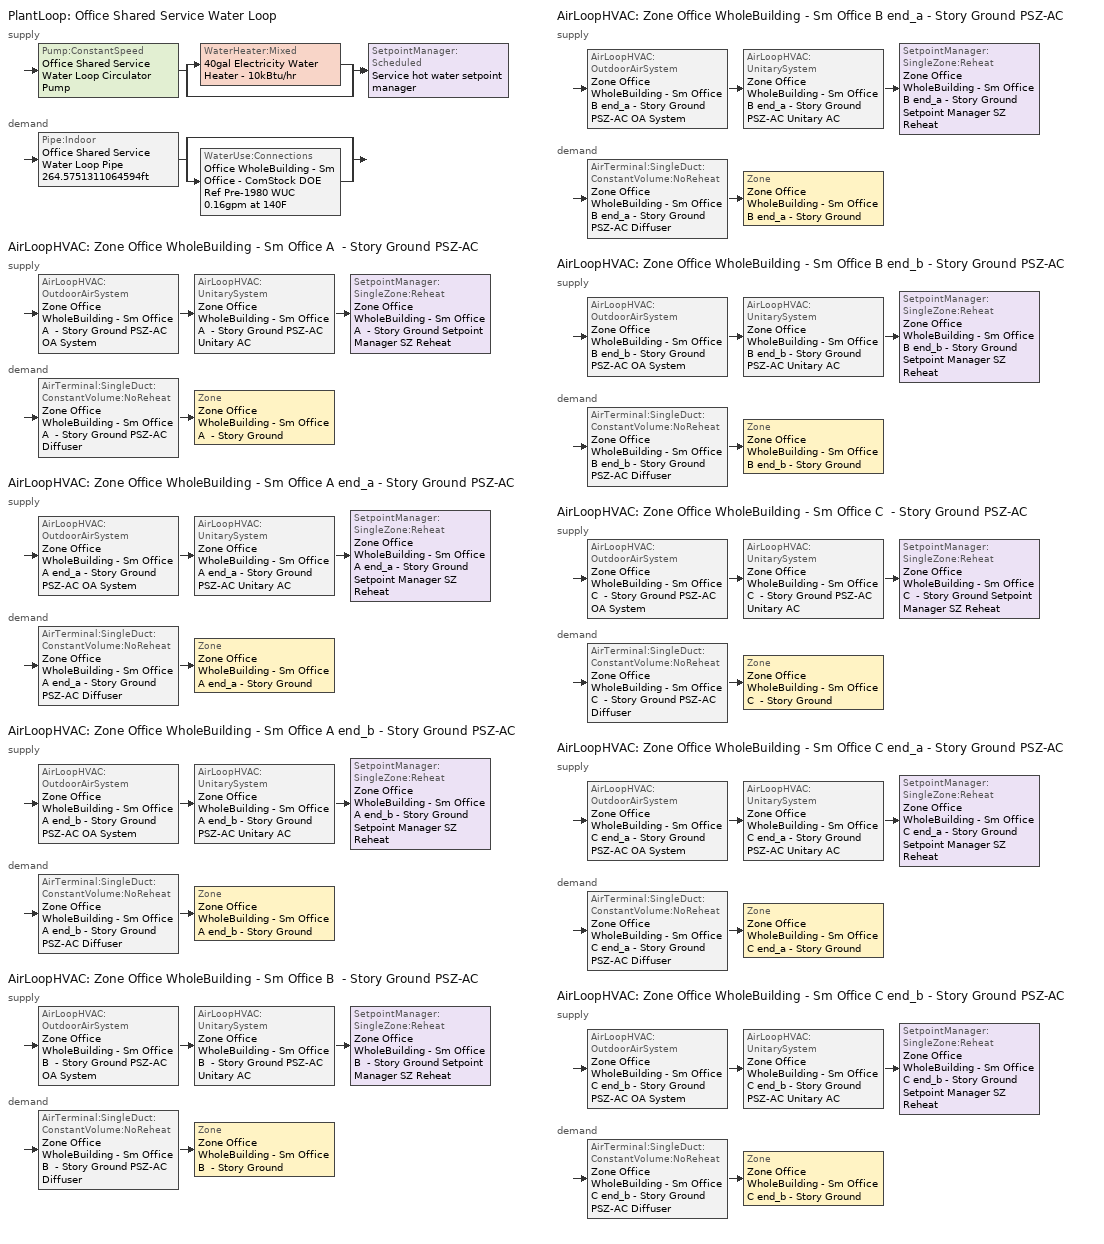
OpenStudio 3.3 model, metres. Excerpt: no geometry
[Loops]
PlantLoop 'Office Shared Service Water Loop'
 supply: Pump:ConstantSpeed 'Office Shared Service Water Loop Circulator Pump' > split
  | WaterHeater:Mixed '40gal Electricity Water Heater - 10kBtu/hr'
  | bypass
  join > SetpointManager:Scheduled 'Service hot water setpoint manager'
 demand: Pipe:Indoor 'Office Shared Service Water Loop Pipe 264.5751311064594ft' > split
  | bypass
  | WaterUse:Connections 'Office WholeBuilding - Sm Office - ComStock DOE Ref Pre-1980 WUC 0.16gpm at 140F'
AirLoopHVAC 'Zone Office WholeBuilding - Sm Office A  - Story Ground PSZ-AC'
 supply: AirLoopHVAC:OutdoorAirSystem 'Zone Office WholeBuilding - Sm Office A  - Story Ground PSZ-AC OA System' > AirLoopHVAC:UnitarySystem 'Zone Office WholeBuilding - Sm Office A  - Story Ground PSZ-AC Unitary AC' > SetpointManager:SingleZone:Reheat 'Zone Office WholeBuilding - Sm Office A  - Story Ground Setpoint Manager SZ Reheat'
 demand: AirTerminal:SingleDuct:ConstantVolume:NoReheat 'Zone Office WholeBuilding - Sm Office A  - Story Ground PSZ-AC Diffuser' > Zone 'Zone Office WholeBuilding - Sm Office A  - Story Ground'
AirLoopHVAC 'Zone Office WholeBuilding - Sm Office A end_a - Story Ground PSZ-AC'
 supply: AirLoopHVAC:OutdoorAirSystem 'Zone Office WholeBuilding - Sm Office A end_a - Story Ground PSZ-AC OA System' > AirLoopHVAC:UnitarySystem 'Zone Office WholeBuilding - Sm Office A end_a - Story Ground PSZ-AC Unitary AC' > SetpointManager:SingleZone:Reheat 'Zone Office WholeBuilding - Sm Office A end_a - Story Ground Setpoint Manager SZ Reheat'
 demand: AirTerminal:SingleDuct:ConstantVolume:NoReheat 'Zone Office WholeBuilding - Sm Office A end_a - Story Ground PSZ-AC Diffuser' > Zone 'Zone Office WholeBuilding - Sm Office A end_a - Story Ground'
AirLoopHVAC 'Zone Office WholeBuilding - Sm Office A end_b - Story Ground PSZ-AC'
 supply: AirLoopHVAC:OutdoorAirSystem 'Zone Office WholeBuilding - Sm Office A end_b - Story Ground PSZ-AC OA System' > AirLoopHVAC:UnitarySystem 'Zone Office WholeBuilding - Sm Office A end_b - Story Ground PSZ-AC Unitary AC' > SetpointManager:SingleZone:Reheat 'Zone Office WholeBuilding - Sm Office A end_b - Story Ground Setpoint Manager SZ Reheat'
 demand: AirTerminal:SingleDuct:ConstantVolume:NoReheat 'Zone Office WholeBuilding - Sm Office A end_b - Story Ground PSZ-AC Diffuser' > Zone 'Zone Office WholeBuilding - Sm Office A end_b - Story Ground'
AirLoopHVAC 'Zone Office WholeBuilding - Sm Office B  - Story Ground PSZ-AC'
 supply: AirLoopHVAC:OutdoorAirSystem 'Zone Office WholeBuilding - Sm Office B  - Story Ground PSZ-AC OA System' > AirLoopHVAC:UnitarySystem 'Zone Office WholeBuilding - Sm Office B  - Story Ground PSZ-AC Unitary AC' > SetpointManager:SingleZone:Reheat 'Zone Office WholeBuilding - Sm Office B  - Story Ground Setpoint Manager SZ Reheat'
 demand: AirTerminal:SingleDuct:ConstantVolume:NoReheat 'Zone Office WholeBuilding - Sm Office B  - Story Ground PSZ-AC Diffuser' > Zone 'Zone Office WholeBuilding - Sm Office B  - Story Ground'
AirLoopHVAC 'Zone Office WholeBuilding - Sm Office B end_a - Story Ground PSZ-AC'
 supply: AirLoopHVAC:OutdoorAirSystem 'Zone Office WholeBuilding - Sm Office B end_a - Story Ground PSZ-AC OA System' > AirLoopHVAC:UnitarySystem 'Zone Office WholeBuilding - Sm Office B end_a - Story Ground PSZ-AC Unitary AC' > SetpointManager:SingleZone:Reheat 'Zone Office WholeBuilding - Sm Office B end_a - Story Ground Setpoint Manager SZ Reheat'
 demand: AirTerminal:SingleDuct:ConstantVolume:NoReheat 'Zone Office WholeBuilding - Sm Office B end_a - Story Ground PSZ-AC Diffuser' > Zone 'Zone Office WholeBuilding - Sm Office B end_a - Story Ground'
AirLoopHVAC 'Zone Office WholeBuilding - Sm Office B end_b - Story Ground PSZ-AC'
 supply: AirLoopHVAC:OutdoorAirSystem 'Zone Office WholeBuilding - Sm Office B end_b - Story Ground PSZ-AC OA System' > AirLoopHVAC:UnitarySystem 'Zone Office WholeBuilding - Sm Office B end_b - Story Ground PSZ-AC Unitary AC' > SetpointManager:SingleZone:Reheat 'Zone Office WholeBuilding - Sm Office B end_b - Story Ground Setpoint Manager SZ Reheat'
 demand: AirTerminal:SingleDuct:ConstantVolume:NoReheat 'Zone Office WholeBuilding - Sm Office B end_b - Story Ground PSZ-AC Diffuser' > Zone 'Zone Office WholeBuilding - Sm Office B end_b - Story Ground'
AirLoopHVAC 'Zone Office WholeBuilding - Sm Office C  - Story Ground PSZ-AC'
 supply: AirLoopHVAC:OutdoorAirSystem 'Zone Office WholeBuilding - Sm Office C  - Story Ground PSZ-AC OA System' > AirLoopHVAC:UnitarySystem 'Zone Office WholeBuilding - Sm Office C  - Story Ground PSZ-AC Unitary AC' > SetpointManager:SingleZone:Reheat 'Zone Office WholeBuilding - Sm Office C  - Story Ground Setpoint Manager SZ Reheat'
 demand: AirTerminal:SingleDuct:ConstantVolume:NoReheat 'Zone Office WholeBuilding - Sm Office C  - Story Ground PSZ-AC Diffuser' > Zone 'Zone Office WholeBuilding - Sm Office C  - Story Ground'
AirLoopHVAC 'Zone Office WholeBuilding - Sm Office C end_a - Story Ground PSZ-AC'
 supply: AirLoopHVAC:OutdoorAirSystem 'Zone Office WholeBuilding - Sm Office C end_a - Story Ground PSZ-AC OA System' > AirLoopHVAC:UnitarySystem 'Zone Office WholeBuilding - Sm Office C end_a - Story Ground PSZ-AC Unitary AC' > SetpointManager:SingleZone:Reheat 'Zone Office WholeBuilding - Sm Office C end_a - Story Ground Setpoint Manager SZ Reheat'
 demand: AirTerminal:SingleDuct:ConstantVolume:NoReheat 'Zone Office WholeBuilding - Sm Office C end_a - Story Ground PSZ-AC Diffuser' > Zone 'Zone Office WholeBuilding - Sm Office C end_a - Story Ground'
AirLoopHVAC 'Zone Office WholeBuilding - Sm Office C end_b - Story Ground PSZ-AC'
 supply: AirLoopHVAC:OutdoorAirSystem 'Zone Office WholeBuilding - Sm Office C end_b - Story Ground PSZ-AC OA System' > AirLoopHVAC:UnitarySystem 'Zone Office WholeBuilding - Sm Office C end_b - Story Ground PSZ-AC Unitary AC' > SetpointManager:SingleZone:Reheat 'Zone Office WholeBuilding - Sm Office C end_b - Story Ground Setpoint Manager SZ Reheat'
 demand: AirTerminal:SingleDuct:ConstantVolume:NoReheat 'Zone Office WholeBuilding - Sm Office C end_b - Story Ground PSZ-AC Diffuser' > Zone 'Zone Office WholeBuilding - Sm Office C end_b - Story Ground'
[SizingPeriod:DesignDay] Barometric Pressure {Pa}=100118; Sky Clearness=0; Rain Indicator=No; Snow Indicator=No; Day of Month=21; Daylight Saving Time Indicator=No; Humidity Condition Type=Wetbulb; Dry-Bulb Temperature Range Modifier Type=DefaultMultipliers
Name | Maximum Dry-Bulb Temperature {C} | Daily Dry-Bulb Temperature Range {deltaC} | Wind Speed {m/s} | Wind Direction {deg} | Month | Day Type | Wetbulb or DewPoint at Maximum Dry-Bulb {C} | Solar Model Indicator | ASHRAE Clear Sky Optical Depth for Beam Irradiance | ASHRAE Clear Sky Optical Depth for Diffuse Irradiance
Memphis Intl Arpt Ann Htg 99.6% Condns DB 1 | -7.4 | 0 | 4.2 | 0 | 1 | WinterDesignDay | -7.4 | ASHRAEClearSky
Memphis Intl Arpt Ann Htg Wind 99% Condns WS=>MCDB 1 | 10 | 0 | 9.2 | 0 | 1 | WinterDesignDay | 10 | ASHRAEClearSky
Memphis Intl Arpt April .4% Condns DB=>MCWB 1 | 30.4 | 10.5 | 3.7 | 240 | 4 | SummerDesignDay | 20.3 | ASHRAETau | 0.369 | 2.362
Memphis Intl Arpt April .4% Condns WB=>MCDB 1 | 27.2 | 10.5 | 3.7 | 240 | 4 | SummerDesignDay | 22.4 | ASHRAETau | 0.369 | 2.362
Memphis Intl Arpt August .4% Condns DB=>MCWB 1 | 38.1 | 9.8 | 3.7 | 240 | 8 | SummerDesignDay | 24.5 | ASHRAETau | 0.422 | 2.266
Memphis Intl Arpt August .4% Condns WB=>MCDB 1 | 34.1 | 9.8 | 3.7 | 240 | 8 | SummerDesignDay | 27.4 | ASHRAETau | 0.422 | 2.266
Memphis Intl Arpt December .4% Condns DB=>MCWB 1 | 21.7 | 8.8 | 3.7 | 240 | 12 | SummerDesignDay | 18.2 | ASHRAETau | 0.337 | 2.583
Memphis Intl Arpt December .4% Condns WB=>MCDB 1 | 21.2 | 8.8 | 3.7 | 240 | 12 | SummerDesignDay | 19.2 | ASHRAETau | 0.337 | 2.583
Memphis Intl Arpt February .4% Condns DB=>MCWB 1 | 23 | 9.5 | 3.7 | 240 | 2 | SummerDesignDay | 17 | ASHRAETau | 0.328 | 2.573
Memphis Intl Arpt February .4% Condns WB=>MCDB 1 | 21.7 | 9.5 | 3.7 | 240 | 2 | SummerDesignDay | 19.1 | ASHRAETau | 0.328 | 2.573
Memphis Intl Arpt January .4% Condns DB=>MCWB 1 | 21.7 | 8.9 | 3.7 | 240 | 1 | SummerDesignDay | 17.7 | ASHRAETau | 0.333 | 2.596
Memphis Intl Arpt January .4% Condns WB=>MCDB 1 | 20.9 | 8.9 | 3.7 | 240 | 1 | SummerDesignDay | 18.6 | ASHRAETau | 0.333 | 2.596
Memphis Intl Arpt July .4% Condns DB=>MCWB 1 | 36.9 | 9.3 | 3.7 | 240 | 7 | SummerDesignDay | 25.4 | ASHRAETau | 0.433 | 2.2
Memphis Intl Arpt July .4% Condns WB=>MCDB 1 | 34 | 9.3 | 3.7 | 240 | 7 | SummerDesignDay | 27.3 | ASHRAETau | 0.433 | 2.2
Memphis Intl Arpt June .4% Condns DB=>MCWB 1 | 36 | 9.7 | 3.7 | 240 | 6 | SummerDesignDay | 24.8 | ASHRAETau | 0.413 | 2.221
Memphis Intl Arpt June .4% Condns WB=>MCDB 1 | 32.3 | 9.7 | 3.7 | 240 | 6 | SummerDesignDay | 26.6 | ASHRAETau | 0.413 | 2.221
Memphis Intl Arpt March .4% Condns DB=>MCWB 1 | 27.1 | 10.3 | 3.7 | 240 | 3 | SummerDesignDay | 17.8 | ASHRAETau | 0.357 | 2.434
Memphis Intl Arpt March .4% Condns WB=>MCDB 1 | 24.2 | 10.3 | 3.7 | 240 | 3 | SummerDesignDay | 20.2 | ASHRAETau | 0.357 | 2.434
Memphis Intl Arpt May .4% Condns DB=>MCWB 1 | 32.6 | 9.8 | 3.7 | 240 | 5 | SummerDesignDay | 23.2 | ASHRAETau | 0.377 | 2.33
Memphis Intl Arpt May .4% Condns WB=>MCDB 1 | 30.3 | 9.8 | 3.7 | 240 | 5 | SummerDesignDay | 25.1 | ASHRAETau | 0.377 | 2.33
Memphis Intl Arpt November .4% Condns DB=>MCWB 1 | 26.3 | 9.8 | 3.7 | 240 | 11 | SummerDesignDay | 18.2 | ASHRAETau | 0.338 | 2.582
Memphis Intl Arpt November .4% Condns WB=>MCDB 1 | 23.2 | 9.8 | 3.7 | 240 | 11 | SummerDesignDay | 20.6 | ASHRAETau | 0.338 | 2.582
Memphis Intl Arpt October .4% Condns DB=>MCWB 1 | 31.3 | 10.9 | 3.7 | 240 | 10 | SummerDesignDay | 21.6 | ASHRAETau | 0.357 | 2.494
Memphis Intl Arpt October .4% Condns WB=>MCDB 1 | 28.3 | 10.9 | 3.7 | 240 | 10 | SummerDesignDay | 24 | ASHRAETau | 0.357 | 2.494
Memphis Intl Arpt September .4% Condns DB=>MCWB 1 | 35.9 | 10.3 | 3.7 | 240 | 9 | SummerDesignDay | 23.1 | ASHRAETau | 0.384 | 2.418
Memphis Intl Arpt September .4% Condns WB=>MCDB 1 | 31.5 | 10.3 | 3.7 | 240 | 9 | SummerDesignDay | 25.7 | ASHRAETau | 0.384 | 2.418
[Construction]
Copper pipe 0.75in type L with 0.5in fiberglass batt: Fiberglass batt 0.5in, Copper pipe 0.75in type L
[Material] Roughness=Smooth; Thermal Absorptance=0.9; Solar Absorptance=0.7; Visible Absorptance=0.7
Name | Thickness {m} | Conductivity {W/m-K} | Density {kg/m3} | Specific Heat {J/kg-K}
Copper pipe 0.75in type L | 0.001143 | 386 | 8906.27 | 385.1856
Fiberglass batt 0.5in | 0.0127 | 0.0663448 | 11.2129 | 837.36
[Sizing:Zone] Zone Cooling Design Supply Air Temperature Input Method=SupplyAirTemperature; Zone Cooling Design Supply Air Temperature {C}=12.7778; Zone Cooling Design Supply Air Temperature Difference {deltaC}=11.11; Zone Heating Design Supply Air Temperature Input Method=SupplyAirTemperature; Zone Heating Design Supply Air Temperature {C}=50; Zone Heating Design Supply Air Temperature Difference {deltaC}=11.11; Zone Cooling Design Supply Air Humidity Ratio {kg-H2O/kg-air}=0.0085; Zone Heating Design Supply Air Humidity Ratio {kg-H2O/kg-air}=0.008; Cooling Design Air Flow Method=DesignDay; Heating Design Air Flow Method=DesignDay; Account for Dedicated Outdoor Air System=No; Dedicated Outdoor Air System Control Strategy=NeutralSupplyAir; Dedicated Outdoor Air Low Setpoint Temperature for Design {C}=autosize; Dedicated Outdoor Air High Setpoint Temperature for Design {C}=autosize
Zone Office WholeBuilding - Sm Office A end_a - Story Ground; Zone Office WholeBuilding - Sm Office B end_a - Story Ground; Zone Office WholeBuilding - Sm Office C end_a - Story Ground; Zone Office WholeBuilding - Sm Office A  - Story Ground; Zone Office WholeBuilding - Sm Office B  - Story Ground; Zone Office WholeBuilding - Sm Office C  - Story Ground; Zone Office WholeBuilding - Sm Office A end_b - Story Ground; Zone Office WholeBuilding - Sm Office B end_b - Story Ground; Zone Office WholeBuilding - Sm Office C end_b - Story Ground
[Zone equipment]
Zone Office WholeBuilding - Sm Office A end_a - Story Ground: Zone Office WholeBuilding - Sm Office A end_a - Story Ground PSZ-AC Diffuser
Zone Office WholeBuilding - Sm Office B end_a - Story Ground: Zone Office WholeBuilding - Sm Office B end_a - Story Ground PSZ-AC Diffuser
Zone Office WholeBuilding - Sm Office C end_a - Story Ground: Zone Office WholeBuilding - Sm Office C end_a - Story Ground PSZ-AC Diffuser
Zone Office WholeBuilding - Sm Office A  - Story Ground: Zone Office WholeBuilding - Sm Office A  - Story Ground PSZ-AC Diffuser
Zone Office WholeBuilding - Sm Office B  - Story Ground: Zone Office WholeBuilding - Sm Office B  - Story Ground PSZ-AC Diffuser
Zone Office WholeBuilding - Sm Office C  - Story Ground: Zone Office WholeBuilding - Sm Office C  - Story Ground PSZ-AC Diffuser
Zone Office WholeBuilding - Sm Office A end_b - Story Ground: Zone Office WholeBuilding - Sm Office A end_b - Story Ground PSZ-AC Diffuser
Zone Office WholeBuilding - Sm Office B end_b - Story Ground: Zone Office WholeBuilding - Sm Office B end_b - Story Ground PSZ-AC Diffuser
Zone Office WholeBuilding - Sm Office C end_b - Story Ground: Zone Office WholeBuilding - Sm Office C end_b - Story Ground PSZ-AC Diffuser
[WaterUse:Connections]
Office WholeBuilding - Sm Office - ComStock DOE Ref Pre-1980 WUC 0.16gpm at 140F: Water Use Equipment Name 1=Office WholeBuilding - Sm Office - ComStock DOE Ref Pre-1980 Service Water Use 0.16gpm at 140F
[WaterUse:Equipment:Definition]
Office WholeBuilding - Sm Office - ComStock DOE Ref Pre-1980 Service Water Use Def 0.16gpm: Peak Flow Rate {m3/s}=1.00334e-05; Target Temperature Schedule=Mixed Water At Faucet Temp - 140F; Sensible Fraction Schedule=Fraction Sensible - 0.2; Latent Fraction Schedule=Fraction Latent - 0.05
[WaterUse:Equipment]
Office WholeBuilding - Sm Office - ComStock DOE Ref Pre-1980 Service Water Use 0.16gpm at 140F: Water Use Equipment Definition=Office WholeBuilding - Sm Office - ComStock DOE Ref Pre-1980 Service Water Use Def 0.16gpm; Flow Rate Fraction Schedule=OfficeSmall BLDG_SWH_SCH
[PlantLoop]
Office Shared Service Water Loop: Glycol Concentration=0; Maximum Loop Temperature {C}=60; Minimum Loop Temperature {C}=10; Plant Loop Volume {m3}=Autocalculate; Load Distribution Scheme=Optimal
[Sizing:Plant]
Office Shared Service Water Loop: Loop Type=Heating; Design Loop Exit Temperature {C}=60; Loop Design Temperature Difference {deltaC}=5; Sizing Option=NonCoincident; Zone Timesteps in Averaging Window=1; Coincident Sizing Factor Mode=None
[SetpointManager:Scheduled]
Service hot water setpoint manager: Control Variable=Temperature; Schedule=Service Water Loop Temp - 140F; Setpoint Node or NodeList=Office Shared Service Water Loop Supply Outlet Node
[Pump:ConstantSpeed]
Office Shared Service Water Loop Circulator Pump: Rated Flow Rate {m3/s}=autosize; Rated Pump Head {Pa}=29890.7; Rated Power Consumption {W}=autosize; Motor Efficiency=0.3; Fraction of Motor Inefficiencies to Fluid Stream=0; Pump Control Type=Intermittent; Design Power Sizing Method=PowerPerFlowPerPressure; Design Electric Power per Unit Flow Rate {W/(m3/s)}=348701.1; Design Shaft Power per Unit Flow Rate per Unit Head {W-s/m3-Pa}=1.28205
[WaterHeater:Mixed]
40gal Electricity Water Heater - 10kBtu/hr: Tank Volume {m3}=0.151416; Setpoint Temperature Schedule=Service Water Loop Temp - 140F; Deadband Temperature Difference {deltaC}=2; Maximum Temperature Limit {C}=60; Heater Control Type=Cycle; Heater Maximum Capacity {W}=2936.3; Heater Fuel Type=Electricity; Heater Thermal Efficiency=1; Off Cycle Parasitic Fuel Consumption Rate {W}=0; Off Cycle Parasitic Fuel Type=Electricity; Off Cycle Parasitic Heat Fraction to Tank=0.8; On Cycle Parasitic Fuel Consumption Rate {W}=0; On Cycle Parasitic Fuel Type=Electricity; Ambient Temperature Indicator=Schedule; Ambient Temperature Schedule=Water Heater Ambient Temp Schedule - 70.0f; Off Cycle Loss Coefficient to Ambient Temperature {W/K}=1.053; On Cycle Loss Coefficient to Ambient Temperature {W/K}=1.053; Use Side Effectiveness=1; Source Side Effectiveness=1; Use Side Design Flow Rate {m3/s}=autosize; Source Side Design Flow Rate {m3/s}=autosize; Indirect Water Heating Recovery Time {hr}=1.5; Source Side Flow Control Mode=IndirectHeatPrimarySetpoint
[WaterHeater:Sizing]
40gal Electricity Water Heater - 10kBtu/hr: Design Mode=PeakDraw; Time Storage Can Meet Peak Draw {hr}=0.538503; Time for Tank Recovery {hr}=0; Nominal Tank Volume for Autosizing Plant Connections {m3}=1
[Pipe:Indoor]
Office Shared Service Water Loop Pipe 264.5751311064594ft: Construction=Copper pipe 0.75in type L with 0.5in fiberglass batt; Environment Type=Schedule; Ambient Temperature Schedule=Office Shared Service Water Loop Piping Air Temp - 70F; Ambient Air Velocity Schedule=Office Shared Service Water Loop Piping Air Velocity - 0.67mph; Pipe Inside Diameter {m}=0.019939; Pipe Length {m}=80.6425
[AirLoopHVAC] Availability Schedule=Always On Discrete; Design Supply Air Flow Rate {m3/s}=AutoSize; Design Return Air Flow Fraction of Supply Air Flow=1
Zone Office WholeBuilding - Sm Office A  - Story Ground PSZ-AC; Zone Office WholeBuilding - Sm Office A end_a - Story Ground PSZ-AC; Zone Office WholeBuilding - Sm Office A end_b - Story Ground PSZ-AC; Zone Office WholeBuilding - Sm Office B  - Story Ground PSZ-AC; Zone Office WholeBuilding - Sm Office B end_a - Story Ground PSZ-AC; Zone Office WholeBuilding - Sm Office B end_b - Story Ground PSZ-AC; Zone Office WholeBuilding - Sm Office C  - Story Ground PSZ-AC; Zone Office WholeBuilding - Sm Office C end_a - Story Ground PSZ-AC; Zone Office WholeBuilding - Sm Office C end_b - Story Ground PSZ-AC
[Sizing:System] Type of Load to Size On=Sensible; Design Outdoor Air Flow Rate {m3/s}=Autosize; Central Heating Maximum System Air Flow Ratio=1; Preheat Design Temperature {C}=7.22222; Preheat Design Humidity Ratio {kg-H2O/kg-Air}=0.008; Precool Design Temperature {C}=12.7778; Precool Design Humidity Ratio {kg-H2O/kg-Air}=0.008; Central Cooling Design Supply Air Temperature {C}=12.7778; Central Heating Design Supply Air Temperature {C}=50; Sizing Option=Coincident; 100% Outdoor Air in Cooling=No; 100% Outdoor Air in Heating=No; Central Cooling Design Supply Air Humidity Ratio {kg-H2O/kg-Air}=0.0085; Central Heating Design Supply Air Humidity Ratio {kg-H2O/kg-Air}=0.008; Cooling Design Air Flow Method=DesignDay; Cooling Design Air Flow Rate {m3/s}=0; Heating Design Air Flow Method=DesignDay; Heating Design Air Flow Rate {m3/s}=0; System Outdoor Air Method=ZoneSum; Zone Maximum Outdoor Air Fraction=1; Cooling Supply Air Flow Rate Per Floor Area {m3/s-m2}=0.00996765; Cooling Fraction of Autosized Cooling Supply Air Flow Rate=1; Cooling Supply Air Flow Rate Per Unit Cooling Capacity {m3/s-W}=3.94755e-05; Heating Supply Air Flow Rate Per Floor Area {m3/s-m2}=0.00996765; Heating Fraction of Autosized Heating Supply Air Flow Rate=1; Heating Fraction of Autosized Cooling Supply Air Flow Rate=1; Heating Supply Air Flow Rate Per Unit Heating Capacity {m3/s-W}=3.15882e-05; Cooling Design Capacity Method=CoolingDesignCapacity; Cooling Design Capacity {W}=autosize; Cooling Design Capacity Per Floor Area {W/m2}=234.7; Fraction of Autosized Cooling Design Capacity=1; Heating Design Capacity Method=HeatingDesignCapacity; Heating Design Capacity {W}=autosize; Heating Design Capacity Per Floor Area {W/m2}=157; Fraction of Autosized Heating Design Capacity=1; Central Cooling Capacity Control Method=OnOff
Zone Office WholeBuilding - Sm Office A  - Story Ground PSZ-AC; Zone Office WholeBuilding - Sm Office A end_a - Story Ground PSZ-AC; Zone Office WholeBuilding - Sm Office A end_b - Story Ground PSZ-AC; Zone Office WholeBuilding - Sm Office B  - Story Ground PSZ-AC; Zone Office WholeBuilding - Sm Office B end_a - Story Ground PSZ-AC; Zone Office WholeBuilding - Sm Office B end_b - Story Ground PSZ-AC; Zone Office WholeBuilding - Sm Office C  - Story Ground PSZ-AC; Zone Office WholeBuilding - Sm Office C end_a - Story Ground PSZ-AC; Zone Office WholeBuilding - Sm Office C end_b - Story Ground PSZ-AC
[SetpointManager:SingleZone:Reheat] Minimum Supply Air Temperature {C}=12.7778; Maximum Supply Air Temperature {C}=50
Name | Control Zone | Setpoint Node or NodeList
Zone Office WholeBuilding - Sm Office A  - Story Ground Setpoint Manager SZ Reheat | Zone Office WholeBuilding - Sm Office A  - Story Ground | Zone Office WholeBuilding - Sm Office A  - Story Ground PSZ-AC Supply Outlet Node
Zone Office WholeBuilding - Sm Office A end_a - Story Ground Setpoint Manager SZ Reheat | Zone Office WholeBuilding - Sm Office A end_a - Story Ground | Zone Office WholeBuilding - Sm Office A end_a - Story Ground PSZ-AC Supply Outlet Node
Zone Office WholeBuilding - Sm Office A end_b - Story Ground Setpoint Manager SZ Reheat | Zone Office WholeBuilding - Sm Office A end_b - Story Ground | Zone Office WholeBuilding - Sm Office A end_b - Story Ground PSZ-AC Supply Outlet Node
Zone Office WholeBuilding - Sm Office B  - Story Ground Setpoint Manager SZ Reheat | Zone Office WholeBuilding - Sm Office B  - Story Ground | Zone Office WholeBuilding - Sm Office B  - Story Ground PSZ-AC Supply Outlet Node
Zone Office WholeBuilding - Sm Office B end_a - Story Ground Setpoint Manager SZ Reheat | Zone Office WholeBuilding - Sm Office B end_a - Story Ground | Zone Office WholeBuilding - Sm Office B end_a - Story Ground PSZ-AC Supply Outlet Node
Zone Office WholeBuilding - Sm Office B end_b - Story Ground Setpoint Manager SZ Reheat | Zone Office WholeBuilding - Sm Office B end_b - Story Ground | Zone Office WholeBuilding - Sm Office B end_b - Story Ground PSZ-AC Supply Outlet Node
Zone Office WholeBuilding - Sm Office C  - Story Ground Setpoint Manager SZ Reheat | Zone Office WholeBuilding - Sm Office C  - Story Ground | Zone Office WholeBuilding - Sm Office C  - Story Ground PSZ-AC Supply Outlet Node
Zone Office WholeBuilding - Sm Office C end_a - Story Ground Setpoint Manager SZ Reheat | Zone Office WholeBuilding - Sm Office C end_a - Story Ground | Zone Office WholeBuilding - Sm Office C end_a - Story Ground PSZ-AC Supply Outlet Node
Zone Office WholeBuilding - Sm Office C end_b - Story Ground Setpoint Manager SZ Reheat | Zone Office WholeBuilding - Sm Office C end_b - Story Ground | Zone Office WholeBuilding - Sm Office C end_b - Story Ground PSZ-AC Supply Outlet Node
[Coil:Heating:Gas] Availability Schedule=Always On Discrete; Gas Burner Efficiency=0.8; Nominal Capacity {W}=AutoSize; Parasitic Electric Load {W}=0; Parasitic Gas Load {W}=0
Zone Office WholeBuilding - Sm Office A  - Story Ground PSZ-AC Gas Htg Coil; Zone Office WholeBuilding - Sm Office A end_a - Story Ground PSZ-AC Gas Htg Coil; Zone Office WholeBuilding - Sm Office A end_b - Story Ground PSZ-AC Gas Htg Coil; Zone Office WholeBuilding - Sm Office B  - Story Ground PSZ-AC Gas Htg Coil; Zone Office WholeBuilding - Sm Office B end_a - Story Ground PSZ-AC Gas Htg Coil; Zone Office WholeBuilding - Sm Office B end_b - Story Ground PSZ-AC Gas Htg Coil; Zone Office WholeBuilding - Sm Office C  - Story Ground PSZ-AC Gas Htg Coil; Zone Office WholeBuilding - Sm Office C end_a - Story Ground PSZ-AC Gas Htg Coil; Zone Office WholeBuilding - Sm Office C end_b - Story Ground PSZ-AC Gas Htg Coil
[Coil:Heating:Electric] Availability Schedule=Always Off Discrete; Efficiency=1; Nominal Capacity {W}=0
Zone Office WholeBuilding - Sm Office A  - Story Ground PSZ-AC No Heat; Zone Office WholeBuilding - Sm Office A end_a - Story Ground PSZ-AC No Heat; Zone Office WholeBuilding - Sm Office A end_b - Story Ground PSZ-AC No Heat; Zone Office WholeBuilding - Sm Office B  - Story Ground PSZ-AC No Heat; Zone Office WholeBuilding - Sm Office B end_a - Story Ground PSZ-AC No Heat; Zone Office WholeBuilding - Sm Office B end_b - Story Ground PSZ-AC No Heat; Zone Office WholeBuilding - Sm Office C  - Story Ground PSZ-AC No Heat; Zone Office WholeBuilding - Sm Office C end_a - Story Ground PSZ-AC No Heat; Zone Office WholeBuilding - Sm Office C end_b - Story Ground PSZ-AC No Heat
[Coil:Cooling:DX:SingleSpeed] Availability Schedule=Always On Discrete; Rated Total Cooling Capacity {W}=autosize; Rated Sensible Heat Ratio=autosize; Rated COP {W/W}=3; Rated Air Flow Rate {m3/s}=autosize; Rated Evaporator Fan Power Per Volume Flow Rate {W/(m3/s)}=773.3; Minimum Outdoor Dry-Bulb Temperature for Compressor Operation {C}=-25; Condenser Type=AirCooled; Evaporative Condenser Effectiveness=0; Evaporative Condenser Air Flow Rate {m3/s}=Autosize; Evaporative Condenser Pump Rated Power Consumption {W}=Autosize; Crankcase Heater Capacity {W}=0; Maximum Outdoor Dry-Bulb Temperature for Crankcase Heater Operation {C}=0; Basin Heater Capacity {W/K}=0; Basin Heater Setpoint Temperature {C}=10
Name | Total Cooling Capacity Function of Temperature Curve | Total Cooling Capacity Function of Flow Fraction Curve | Energy Input Ratio Function of Temperature Curve | Energy Input Ratio Function of Flow Fraction Curve | Part Load Fraction Correlation Curve
Zone Office WholeBuilding - Sm Office A  - Story Ground PSZ-AC 1spd DX AC Clg Coil | Curve Biquadratic 3 | Curve Quadratic 4 | Curve Biquadratic 4 | Curve Quadratic 5 | Curve Quadratic 6
Zone Office WholeBuilding - Sm Office A end_a - Story Ground PSZ-AC 1spd DX AC Clg Coil | Curve Biquadratic 7 | Curve Quadratic 10 | Curve Biquadratic 8 | Curve Quadratic 11 | Curve Quadratic 12
Zone Office WholeBuilding - Sm Office A end_b - Story Ground PSZ-AC 1spd DX AC Clg Coil | Curve Biquadratic 11 | Curve Quadratic 16 | Curve Biquadratic 12 | Curve Quadratic 17 | Curve Quadratic 18
Zone Office WholeBuilding - Sm Office B  - Story Ground PSZ-AC 1spd DX AC Clg Coil | Curve Biquadratic 15 | Curve Quadratic 22 | Curve Biquadratic 16 | Curve Quadratic 23 | Curve Quadratic 24
Zone Office WholeBuilding - Sm Office B end_a - Story Ground PSZ-AC 1spd DX AC Clg Coil | Curve Biquadratic 19 | Curve Quadratic 28 | Curve Biquadratic 20 | Curve Quadratic 29 | Curve Quadratic 30
Zone Office WholeBuilding - Sm Office B end_b - Story Ground PSZ-AC 1spd DX AC Clg Coil | Curve Biquadratic 23 | Curve Quadratic 34 | Curve Biquadratic 24 | Curve Quadratic 35 | Curve Quadratic 36
Zone Office WholeBuilding - Sm Office C  - Story Ground PSZ-AC 1spd DX AC Clg Coil | Curve Biquadratic 27 | Curve Quadratic 40 | Curve Biquadratic 28 | Curve Quadratic 41 | Curve Quadratic 42
Zone Office WholeBuilding - Sm Office C end_a - Story Ground PSZ-AC 1spd DX AC Clg Coil | Curve Biquadratic 31 | Curve Quadratic 46 | Curve Biquadratic 32 | Curve Quadratic 47 | Curve Quadratic 48
Zone Office WholeBuilding - Sm Office C end_b - Story Ground PSZ-AC 1spd DX AC Clg Coil | Curve Biquadratic 35 | Curve Quadratic 52 | Curve Biquadratic 36 | Curve Quadratic 53 | Curve Quadratic 54
[Fan:OnOff] Availability Schedule=Always On Discrete; Fan Total Efficiency=0.54; Pressure Rise {Pa}=622.722; Maximum Flow Rate {m3/s}=autosize; Motor Efficiency=0.9; Motor In Airstream Fraction=1
Name | Fan Power Ratio Function of Speed Ratio Curve | Fan Efficiency Ratio Function of Speed Ratio Curve
Zone Office WholeBuilding - Sm Office A  - Story Ground PSZ-AC Fan | Fan On Off Power Curve | Fan On Off Efficiency Curve
Zone Office WholeBuilding - Sm Office A end_a - Story Ground PSZ-AC Fan | Fan On Off Power Curve 1 | Fan On Off Efficiency Curve 1
Zone Office WholeBuilding - Sm Office A end_b - Story Ground PSZ-AC Fan | Fan On Off Power Curve 2 | Fan On Off Efficiency Curve 2
Zone Office WholeBuilding - Sm Office B  - Story Ground PSZ-AC Fan | Fan On Off Power Curve 3 | Fan On Off Efficiency Curve 3
Zone Office WholeBuilding - Sm Office B end_a - Story Ground PSZ-AC Fan | Fan On Off Power Curve 4 | Fan On Off Efficiency Curve 4
Zone Office WholeBuilding - Sm Office B end_b - Story Ground PSZ-AC Fan | Fan On Off Power Curve 5 | Fan On Off Efficiency Curve 5
Zone Office WholeBuilding - Sm Office C  - Story Ground PSZ-AC Fan | Fan On Off Power Curve 6 | Fan On Off Efficiency Curve 6
Zone Office WholeBuilding - Sm Office C end_a - Story Ground PSZ-AC Fan | Fan On Off Power Curve 7 | Fan On Off Efficiency Curve 7
Zone Office WholeBuilding - Sm Office C end_b - Story Ground PSZ-AC Fan | Fan On Off Power Curve 8 | Fan On Off Efficiency Curve 8
[AirLoopHVAC:UnitarySystem] Control Type=Load; Dehumidification Control Type=None; Availability Schedule=Always On Discrete; Fan Placement=DrawThrough; Supply Air Fan Operating Mode Schedule=Always On Discrete; DX Heating Coil Sizing Ratio=1; Use DOAS DX Cooling Coil=No; DOAS DX Cooling Coil Leaving Minimum Air Temperature {C}=2; Latent Load Control=SensibleOnlyLoadControl; Supply Air Flow Rate During Cooling Operation {m3/s}=Autosize; Supply Air Flow Rate During Heating Operation {m3/s}=Autosize; Supply Air Flow Rate When No Cooling or Heating is Required {m3/s}=Autosize; Maximum Supply Air Temperature {C}=80; Maximum Outdoor Dry-Bulb Temperature for Supplemental Heater Operation {C}=21; Maximum Cycling Rate {cycles/hr}=2.5; Heat Pump Time Constant {s}=60; Fraction of On-Cycle Power Use=0.01; Heat Pump Fan Delay Time {s}=60; Ancilliary On-Cycle Electric Power {W}=0; Ancilliary Off-Cycle Electric Power {W}=0
Name | Controlling Zone or Thermostat Location | Supply Fan | Heating Coil | Cooling Coil | Supplemental Heating Coil
Zone Office WholeBuilding - Sm Office A  - Story Ground PSZ-AC Unitary AC | Zone Office WholeBuilding - Sm Office A  - Story Ground | Zone Office WholeBuilding - Sm Office A  - Story Ground PSZ-AC Fan | Zone Office WholeBuilding - Sm Office A  - Story Ground PSZ-AC Gas Htg Coil | Zone Office WholeBuilding - Sm Office A  - Story Ground PSZ-AC 1spd DX AC Clg Coil | Zone Office WholeBuilding - Sm Office A  - Story Ground PSZ-AC No Heat
Zone Office WholeBuilding - Sm Office A end_a - Story Ground PSZ-AC Unitary AC | Zone Office WholeBuilding - Sm Office A end_a - Story Ground | Zone Office WholeBuilding - Sm Office A end_a - Story Ground PSZ-AC Fan | Zone Office WholeBuilding - Sm Office A end_a - Story Ground PSZ-AC Gas Htg Coil | Zone Office WholeBuilding - Sm Office A end_a - Story Ground PSZ-AC 1spd DX AC Clg Coil | Zone Office WholeBuilding - Sm Office A end_a - Story Ground PSZ-AC No Heat
Zone Office WholeBuilding - Sm Office A end_b - Story Ground PSZ-AC Unitary AC | Zone Office WholeBuilding - Sm Office A end_b - Story Ground | Zone Office WholeBuilding - Sm Office A end_b - Story Ground PSZ-AC Fan | Zone Office WholeBuilding - Sm Office A end_b - Story Ground PSZ-AC Gas Htg Coil | Zone Office WholeBuilding - Sm Office A end_b - Story Ground PSZ-AC 1spd DX AC Clg Coil | Zone Office WholeBuilding - Sm Office A end_b - Story Ground PSZ-AC No Heat
Zone Office WholeBuilding - Sm Office B  - Story Ground PSZ-AC Unitary AC | Zone Office WholeBuilding - Sm Office B  - Story Ground | Zone Office WholeBuilding - Sm Office B  - Story Ground PSZ-AC Fan | Zone Office WholeBuilding - Sm Office B  - Story Ground PSZ-AC Gas Htg Coil | Zone Office WholeBuilding - Sm Office B  - Story Ground PSZ-AC 1spd DX AC Clg Coil | Zone Office WholeBuilding - Sm Office B  - Story Ground PSZ-AC No Heat
Zone Office WholeBuilding - Sm Office B end_a - Story Ground PSZ-AC Unitary AC | Zone Office WholeBuilding - Sm Office B end_a - Story Ground | Zone Office WholeBuilding - Sm Office B end_a - Story Ground PSZ-AC Fan | Zone Office WholeBuilding - Sm Office B end_a - Story Ground PSZ-AC Gas Htg Coil | Zone Office WholeBuilding - Sm Office B end_a - Story Ground PSZ-AC 1spd DX AC Clg Coil | Zone Office WholeBuilding - Sm Office B end_a - Story Ground PSZ-AC No Heat
Zone Office WholeBuilding - Sm Office B end_b - Story Ground PSZ-AC Unitary AC | Zone Office WholeBuilding - Sm Office B end_b - Story Ground | Zone Office WholeBuilding - Sm Office B end_b - Story Ground PSZ-AC Fan | Zone Office WholeBuilding - Sm Office B end_b - Story Ground PSZ-AC Gas Htg Coil | Zone Office WholeBuilding - Sm Office B end_b - Story Ground PSZ-AC 1spd DX AC Clg Coil | Zone Office WholeBuilding - Sm Office B end_b - Story Ground PSZ-AC No Heat
Zone Office WholeBuilding - Sm Office C  - Story Ground PSZ-AC Unitary AC | Zone Office WholeBuilding - Sm Office C  - Story Ground | Zone Office WholeBuilding - Sm Office C  - Story Ground PSZ-AC Fan | Zone Office WholeBuilding - Sm Office C  - Story Ground PSZ-AC Gas Htg Coil | Zone Office WholeBuilding - Sm Office C  - Story Ground PSZ-AC 1spd DX AC Clg Coil | Zone Office WholeBuilding - Sm Office C  - Story Ground PSZ-AC No Heat
Zone Office WholeBuilding - Sm Office C end_a - Story Ground PSZ-AC Unitary AC | Zone Office WholeBuilding - Sm Office C end_a - Story Ground | Zone Office WholeBuilding - Sm Office C end_a - Story Ground PSZ-AC Fan | Zone Office WholeBuilding - Sm Office C end_a - Story Ground PSZ-AC Gas Htg Coil | Zone Office WholeBuilding - Sm Office C end_a - Story Ground PSZ-AC 1spd DX AC Clg Coil | Zone Office WholeBuilding - Sm Office C end_a - Story Ground PSZ-AC No Heat
Zone Office WholeBuilding - Sm Office C end_b - Story Ground PSZ-AC Unitary AC | Zone Office WholeBuilding - Sm Office C end_b - Story Ground | Zone Office WholeBuilding - Sm Office C end_b - Story Ground PSZ-AC Fan | Zone Office WholeBuilding - Sm Office C end_b - Story Ground PSZ-AC Gas Htg Coil | Zone Office WholeBuilding - Sm Office C end_b - Story Ground PSZ-AC 1spd DX AC Clg Coil | Zone Office WholeBuilding - Sm Office C end_b - Story Ground PSZ-AC No Heat
[Controller:OutdoorAir] Minimum Outdoor Air Flow Rate {m3/s}=autosize; Maximum Outdoor Air Flow Rate {m3/s}=Autosize; Economizer Control Type=NoEconomizer; Economizer Control Action Type=ModulateFlow; Economizer Maximum Limit Dry-Bulb Temperature {C}=28; Economizer Maximum Limit Enthalpy {J/kg}=64000; Lockout Type=NoLockout; Minimum Limit Type=FixedMinimum; Minimum Outdoor Air Schedule=Always On Discrete; High Humidity Control=No; Heat Recovery Bypass Control Type=BypassWhenWithinEconomizerLimits
Name | Controller Mechanical Ventilation
Zone Office WholeBuilding - Sm Office A  - Story Ground PSZ-AC OA System Controller | Controller Mechanical Ventilation 1
Zone Office WholeBuilding - Sm Office A end_a - Story Ground PSZ-AC OA System Controller | Controller Mechanical Ventilation 2
Zone Office WholeBuilding - Sm Office A end_b - Story Ground PSZ-AC OA System Controller | Controller Mechanical Ventilation 3
Zone Office WholeBuilding - Sm Office B  - Story Ground PSZ-AC OA System Controller | Controller Mechanical Ventilation 4
Zone Office WholeBuilding - Sm Office B end_a - Story Ground PSZ-AC OA System Controller | Controller Mechanical Ventilation 5
Zone Office WholeBuilding - Sm Office B end_b - Story Ground PSZ-AC OA System Controller | Controller Mechanical Ventilation 6
Zone Office WholeBuilding - Sm Office C  - Story Ground PSZ-AC OA System Controller | Controller Mechanical Ventilation 7
Zone Office WholeBuilding - Sm Office C end_a - Story Ground PSZ-AC OA System Controller | Controller Mechanical Ventilation 8
Zone Office WholeBuilding - Sm Office C end_b - Story Ground PSZ-AC OA System Controller | Controller Mechanical Ventilation 9
[Controller:MechanicalVentilation] Availability Schedule=Always On Discrete; System Outdoor Air Method=ZoneSum
Controller Mechanical Ventilation 1; Controller Mechanical Ventilation 2; Controller Mechanical Ventilation 3; Controller Mechanical Ventilation 4; Controller Mechanical Ventilation 5; Controller Mechanical Ventilation 6; Controller Mechanical Ventilation 7; Controller Mechanical Ventilation 8; Controller Mechanical Ventilation 9
[AirLoopHVAC:OutdoorAirSystem]
Name | Controller
Zone Office WholeBuilding - Sm Office A  - Story Ground PSZ-AC OA System | Zone Office WholeBuilding - Sm Office A  - Story Ground PSZ-AC OA System Controller
Zone Office WholeBuilding - Sm Office A end_a - Story Ground PSZ-AC OA System | Zone Office WholeBuilding - Sm Office A end_a - Story Ground PSZ-AC OA System Controller
Zone Office WholeBuilding - Sm Office A end_b - Story Ground PSZ-AC OA System | Zone Office WholeBuilding - Sm Office A end_b - Story Ground PSZ-AC OA System Controller
Zone Office WholeBuilding - Sm Office B  - Story Ground PSZ-AC OA System | Zone Office WholeBuilding - Sm Office B  - Story Ground PSZ-AC OA System Controller
Zone Office WholeBuilding - Sm Office B end_a - Story Ground PSZ-AC OA System | Zone Office WholeBuilding - Sm Office B end_a - Story Ground PSZ-AC OA System Controller
Zone Office WholeBuilding - Sm Office B end_b - Story Ground PSZ-AC OA System | Zone Office WholeBuilding - Sm Office B end_b - Story Ground PSZ-AC OA System Controller
Zone Office WholeBuilding - Sm Office C  - Story Ground PSZ-AC OA System | Zone Office WholeBuilding - Sm Office C  - Story Ground PSZ-AC OA System Controller
Zone Office WholeBuilding - Sm Office C end_a - Story Ground PSZ-AC OA System | Zone Office WholeBuilding - Sm Office C end_a - Story Ground PSZ-AC OA System Controller
Zone Office WholeBuilding - Sm Office C end_b - Story Ground PSZ-AC OA System | Zone Office WholeBuilding - Sm Office C end_b - Story Ground PSZ-AC OA System Controller
[AirTerminal:SingleDuct:ConstantVolume:NoReheat] Availability Schedule=Always On Discrete; Maximum Air Flow Rate {m3/s}=AutoSize
Zone Office WholeBuilding - Sm Office A  - Story Ground PSZ-AC Diffuser; Zone Office WholeBuilding - Sm Office A end_a - Story Ground PSZ-AC Diffuser; Zone Office WholeBuilding - Sm Office A end_b - Story Ground PSZ-AC Diffuser; Zone Office WholeBuilding - Sm Office B  - Story Ground PSZ-AC Diffuser; Zone Office WholeBuilding - Sm Office B end_a - Story Ground PSZ-AC Diffuser; Zone Office WholeBuilding - Sm Office B end_b - Story Ground PSZ-AC Diffuser; Zone Office WholeBuilding - Sm Office C  - Story Ground PSZ-AC Diffuser; Zone Office WholeBuilding - Sm Office C end_a - Story Ground PSZ-AC Diffuser; Zone Office WholeBuilding - Sm Office C end_b - Story Ground PSZ-AC Diffuser
[Schedule:Ruleset]
OfficeSmall BLDG_SWH_SCH: Default Day Schedule=OfficeSmall BLDG_SWH_SCH Default; Summer Design Day Schedule=OfficeSmall BLDG_SWH_SCH Summer Design Day; Winter Design Day Schedule=OfficeSmall BLDG_SWH_SCH Winter Design Day
Fraction Sensible - 0.2: Default Day Schedule=Fraction Sensible - 0.2 Default
Fraction Latent - 0.05: Default Day Schedule=Fraction Latent - 0.05 Default
Mixed Water At Faucet Temp - 140F: Default Day Schedule=Mixed Water At Faucet Temp - 140F Default
Service Water Loop Temp - 140F: Default Day Schedule=Service Water Loop Temp - 140F Default
Water Heater Ambient Temp Schedule - 70.0f: Default Day Schedule=Water Heater Ambient Temp Schedule - 70.0f Default
Office Shared Service Water Loop Piping Air Temp - 70F: Default Day Schedule=Office Shared Service Water Loop Piping Air Temp - 70F Default
Office Shared Service Water Loop Piping Air Velocity - 0.67mph: Default Day Schedule=Office Shared Service Water Loop Piping Air Velocity - 0.67mph Default
[Schedule:Day]
OfficeSmall BLDG_SWH_SCH Default; autogen OfficeSmall BLDG_SWH_SCH 1_day_sch: Yes, 24, 0, 0
OfficeSmall BLDG_SWH_SCH Winter Design Day; OfficeSmall BLDG_SWH_SCH Summer Design Day: 7, 0, 0, 8, 0, 0.27, 9, 0, 0.55, 11, 0, 0.64, 12, 0, 0.82, 13, 0, 1, 14, 0, 0.91, 16, 0, 0.55, 17, 0, 0.73, 19, 0, 0.37, 20, 0, 0.18, 21, 0, 0.27, 22, 0, 0.09, 24, 0, 0
OfficeSmall BLDG_SWH_SCH WntrDsn|SmrDsn|Wkdy Day: Yes, 7, 15, 0, 7, 25, 0.045, 7, 35, 0.09, 7, 45, 0.135, 7, 55, 0.18, 8, 5, 0.225, 8, 15, 0.27, 8, 24, 0.316667, 8, 34, 0.363333, 8, 44, 0.41, 8, 54, 0.456667, 9, 4, 0.503333, 9, 14, 0.55, 9, 15, 0.55, 9, 24, 0.565, 9, 34, 0.58, 9, 44, 0.595, 9, 54, 0.61, 10, 4, 0.625, 10, 14, 0.64, 10, 15, 0.64, 11, 15, 0.64, 11, 24, 0.7, 11, 34, 0.76, 11, 44, 0.82, 11, 45, 0.82, 11, 54, 0.85, 12, 4, 0.88, 12, 14, 0.91, 12, 24, 0.94, 12, 34, 0.97, 12, 44, 1, 12, 45, 1, 12, 54, 0.985, 13, 4, 0.97, 13, 14, 0.955, 13, 24, 0.94, 13, 34, 0.925, 13, 44, 0.91, 13, 45, 0.91, 13, 54, 0.85, 14, 4, 0.79, 14, 14, 0.73, 14, 24, 0.67, 14, 34, 0.61, 14, 44, 0.55, 14, 45, 0.55, 15, 45, 0.55, 15, 54, 0.61, 16, 4, 0.67, 16, 15, 0.73, 16, 25, 0.67, 16, 35, 0.61, 16, 45, 0.55, 16, 55, 0.49, 17, 5, 0.43, 17, 15, 0.37, 18, 15, 0.37, 18, 25, 0.338333, 18, 35, 0.306667, 18, 45, 0.275, 18, 55, 0.243333, 19, 5, 0.211667, 19, 15, 0.18, 19, 25, 0.195, 19, 35, 0.21, 19, 45, 0.225, 19, 55, 0.24, 20, 5, 0.255, 20, 15, 0.27, 20, 25, 0.24, 20, 35, 0.21, 20, 45, 0.18, 20, 55, 0.15, 21, 5, 0.12, 21, 15, 0.09, 21, 25, 0.075, 21, 35, 0.06, 21, 45, 0.045, 21, 55, 0.03, 22, 5, 0.015, 22, 15, 0, 24, 0, 0
Fraction Sensible - 0.2 Default: 24, 0, 0.2
Fraction Latent - 0.05 Default: 24, 0, 0.05
Mixed Water At Faucet Temp - 140F Default; Service Water Loop Temp - 140F Default: 24, 0, 60
Water Heater Ambient Temp Schedule - 70.0f Default; Office Shared Service Water Loop Piping Air Temp - 70F Default: 24, 0, 21.1111
Office Shared Service Water Loop Piping Air Velocity - 0.67mph Default: 24, 0, 0.3
[Schedule:Rule] Schedule Ruleset=OfficeSmall BLDG_SWH_SCH; Apply Monday=Yes; Apply Tuesday=Yes; Apply Wednesday=Yes; Apply Thursday=Yes; Apply Friday=Yes
Name | Rule Order | Day Schedule | Date Specification Type | Start Month | Start Day | End Month | End Day | Apply Sunday | Apply Saturday | Specific Month 1 | Specific Day 1 | Specific Month 2 | Specific Day 2 | Specific Month 3 | Specific Day 3 | Specific Month 4 | Specific Day 4 | Specific Month 5 | Specific Day 5 | Specific Month 6 | Specific Day 6 | Specific Month 7 | Specific Day 7 | Specific Month 8 | Specific Day 8 | Specific Month 9 | Specific Day 9 | Specific Month 10 | Specific Day 10 | Specific Month 11 | Specific Day 11 | Specific Month 12 | Specific Day 12 | Specific Month 13 | Specific Day 13 | Specific Month 14 | Specific Day 14 | Specific Month 15 | Specific Day 15 | Specific Month 16 | Specific Day 16 | Specific Month 17 | Specific Day 17 | Specific Month 18 | Specific Day 18 | Specific Month 19 | Specific Day 19 | Specific Month 20 | Specific Day 20 | Specific Month 21 | Specific Day 21 | Specific Month 22 | Specific Day 22 | Specific Month 23 | Specific Day 23 | Specific Month 24 | Specific Day 24 | Specific Month 25 | Specific Day 25 | Specific Month 26 | Specific Day 26 | Specific Month 27 | Specific Day 27 | Specific Month 28 | Specific Day 28 | Specific Month 29 | Specific Day 29 | Specific Month 30 | Specific Day 30 | Specific Month 31 | Specific Day 31 | Specific Month 32 | Specific Day 32 | Specific Month 33 | Specific Day 33 | Specific Month 34 | Specific Day 34 | Specific Month 35 | Specific Day 35 | Specific Month 36 | Specific Day 36 | Specific Month 37 | Specific Day 37 | Specific Month 38 | Specific Day 38 | Specific Month 39 | Specific Day 39 | Specific Month 40 | Specific Day 40 | Specific Month 41 | Specific Day 41 | Specific Month 42 | Specific Day 42 | Specific Month 43 | Specific Day 43 | Specific Month 44 | Specific Day 44 | Specific Month 45 | Specific Day 45 | Specific Month 46 | Specific Day 46 | Specific Month 47 | Specific Day 47 | Specific Month 48 | Specific Day 48 | Specific Month 49 | Specific Day 49 | Specific Month 50 | Specific Day 50 | Specific Month 51 | Specific Day 51 | Specific Month 52 | Specific Day 52
Schedule Rule 12 | 0 | OfficeSmall BLDG_SWH_SCH WntrDsn|SmrDsn|Wkdy Day | DateRange | 1 | 1 | 12 | 31
autogen OfficeSmall BLDG_SWH_SCH 1 | 1 | autogen OfficeSmall BLDG_SWH_SCH 1_day_sch | SpecificDates |  |  |  |  | Yes | Yes | 1 | 4 | 1 | 11 | 1 | 18 | 1 | 25 | 2 | 1 | 2 | 8 | 2 | 15 | 2 | 22 | 3 | 1 | 3 | 8 | 3 | 15 | 3 | 22 | 3 | 29 | 4 | 5 | 4 | 12 | 4 | 19 | 4 | 26 | 5 | 3 | 5 | 10 | 5 | 17 | 5 | 24 | 5 | 31 | 6 | 7 | 6 | 14 | 6 | 21 | 6 | 28 | 7 | 5 | 7 | 12 | 7 | 19 | 7 | 26 | 8 | 2 | 8 | 9 | 8 | 16 | 8 | 23 | 8 | 30 | 9 | 6 | 9 | 13 | 9 | 20 | 9 | 27 | 10 | 4 | 10 | 11 | 10 | 18 | 10 | 25 | 11 | 1 | 11 | 8 | 11 | 15 | 11 | 22 | 11 | 29 | 12 | 6 | 12 | 13 | 12 | 20 | 12 | 27
[Schedule:Constant]
Name | Value
Always On Discrete | 1
Always Off Discrete | 0
[Curve:Biquadratic] Minimum Value of x=-100; Maximum Value of x=100; Minimum Value of y=-100; Maximum Value of y=100
Name | Coefficient1 Constant | Coefficient2 x | Coefficient3 x**2 | Coefficient4 y | Coefficient5 y**2 | Coefficient6 x*y
Curve Biquadratic 3; Curve Biquadratic 7; Curve Biquadratic 11; Curve Biquadratic 15; Curve Biquadratic 19; Curve Biquadratic 23; Curve Biquadratic 27; Curve Biquadratic 31; Curve Biquadratic 35 | 0.971212 | -0.0152755 | 0.00144345 | -0.00039321 | -6.8364e-06 | -0.000290596
Curve Biquadratic 4; Curve Biquadratic 8; Curve Biquadratic 12; Curve Biquadratic 16; Curve Biquadratic 20; Curve Biquadratic 24; Curve Biquadratic 28; Curve Biquadratic 32; Curve Biquadratic 36 | 0.286871 | 0.0239022 | -0.000810648 | 0.0134585 | 0.000338936 | -0.000487004
[Curve:Quadratic]
Name | Coefficient1 Constant | Coefficient2 x | Coefficient3 x**2 | Minimum Value of x | Maximum Value of x | Minimum Curve Output | Maximum Curve Output
Curve Quadratic 4; Curve Quadratic 5; Curve Quadratic 10; Curve Quadratic 11; Curve Quadratic 16; Curve Quadratic 17; Curve Quadratic 22; Curve Quadratic 23; Curve Quadratic 28; Curve Quadratic 29; Curve Quadratic 34; Curve Quadratic 35; Curve Quadratic 40; Curve Quadratic 41; Curve Quadratic 46; Curve Quadratic 47; Curve Quadratic 52; Curve Quadratic 53 | 1 | 0 | 0 | -100 | 100
Curve Quadratic 6; Curve Quadratic 12; Curve Quadratic 18; Curve Quadratic 24; Curve Quadratic 30; Curve Quadratic 36; Curve Quadratic 42; Curve Quadratic 48; Curve Quadratic 54 | 0.909496 | 0.0986477 | -0.00819488 | 0 | 1 | 0.7 | 1
[Curve:Exponent] Coefficient1 Constant=1; Coefficient2 Constant=0; Coefficient3 Constant=0; Minimum Value of x=0; Maximum Value of x=1
Fan On Off Power Curve; Fan On Off Power Curve 1; Fan On Off Power Curve 2; Fan On Off Power Curve 3; Fan On Off Power Curve 4; Fan On Off Power Curve 5; Fan On Off Power Curve 6; Fan On Off Power Curve 7; Fan On Off Power Curve 8
[Curve:Cubic] Coefficient1 Constant=1; Coefficient2 x=0; Coefficient3 x**2=0; Coefficient4 x**3=0; Minimum Value of x=0; Maximum Value of x=1
Fan On Off Efficiency Curve; Fan On Off Efficiency Curve 1; Fan On Off Efficiency Curve 2; Fan On Off Efficiency Curve 3; Fan On Off Efficiency Curve 4; Fan On Off Efficiency Curve 5; Fan On Off Efficiency Curve 6; Fan On Off Efficiency Curve 7; Fan On Off Efficiency Curve 8
